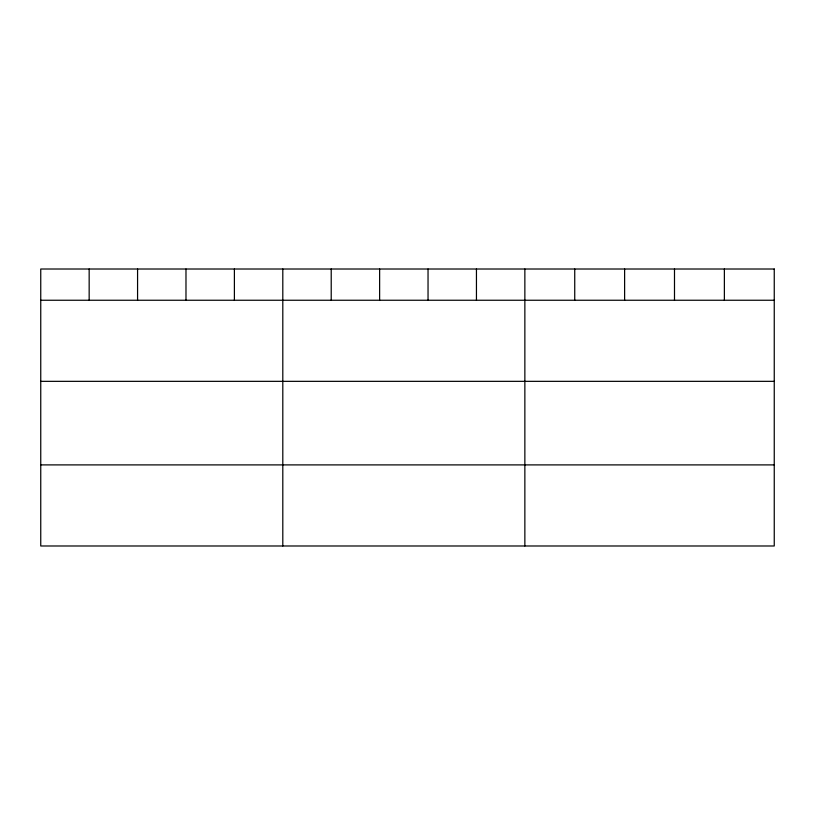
<?xml version="1.0" encoding="UTF-8"?>
<svg xmlns="http://www.w3.org/2000/svg" width="815" height="815" viewBox="0 0 815 815"><rect width="100%" height="100%" fill="white"/><g stroke="black" fill="none" stroke-linecap="round" stroke-linejoin="round"><path stroke-width="1.22" d="M40.75 300.246L774.25 300.246M40.75 381.339L774.25 381.339M40.75 464.896L774.25 464.896M724.372 269.011L724.372 300.246M674.494 269.011L674.494 300.246M624.616 269.011L624.616 300.246M574.738 269.011L574.738 300.246M524.86 269.011L524.86 545.989M476.449 269.011L476.449 300.246M428.038 269.011L428.038 300.246M379.627 269.011L379.627 300.246M331.216 269.011L331.216 300.246M282.805 269.011L282.805 545.989M234.394 269.011L234.394 300.246M185.983 269.011L185.983 300.246M137.572 269.011L137.572 300.246M89.161 269.011L89.161 300.246M774.25 269.011L40.75 269.011L40.75 545.989L774.25 545.989L774.25 269.011"/></g></svg>
